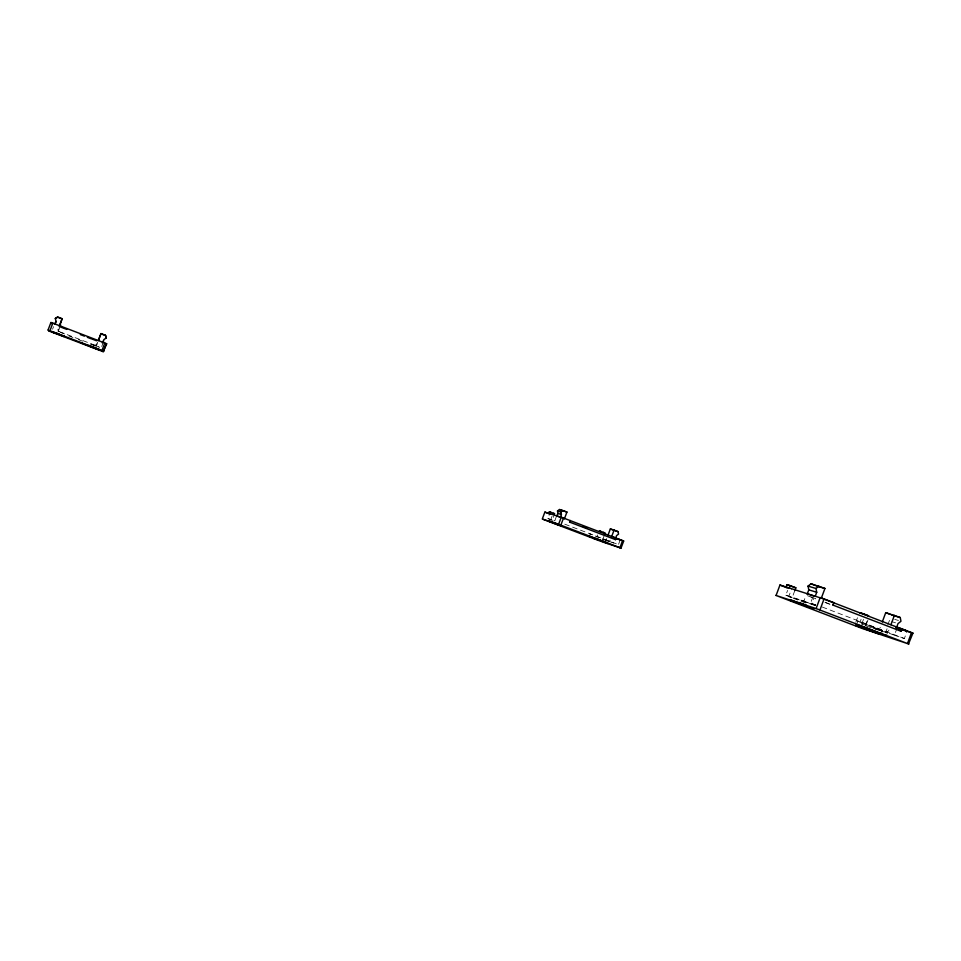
<?xml version="1.0" encoding="UTF-8"?>
<svg xmlns="http://www.w3.org/2000/svg" width="961" height="961" viewBox="0 0 961 961"><rect width="100%" height="100%" fill="white"/><g stroke="black" fill="none" stroke-linecap="round" stroke-linejoin="round"><path stroke-width="0.72" stroke-dasharray="4.8 3.6" d="M855.819 622.247L857.572 617.515M856.563 624.626L857.813 621.25L862.726 622.848L887.568 632.386L886.318 635.774M860.047 622.079L861.08 619.292M861.789 623.929L863.699 618.776M861.464 626.248L862.726 622.848M865.453 625.251L866.882 621.395M866.221 624.674L868.42 618.728M881.273 634.092L882.51 630.728L857.813 621.25M887.82 624.854L889.297 620.866L891.243 619.34M887.075 628.746L885.73 632.41L876.9 629.023A2.847 2.607 -73.6 0 0 880.324 627.293M888.949 630.092A2.871 2.631 -73.6 0 1 885.501 631.845L894.415 635.257L897.142 627.869M894.415 635.257L904.361 638.524L907.124 631.041M794.795 590.631L792.188 597.646L785.81 595.207L787.6 590.402M805.534 602.967L788.765 596.541L791.432 589.381M785.81 595.207L803.925 601.045L805.75 596.108M812.946 596.829L811.444 600.853A2.871 2.655 -73.7 0 0 812.934 604.493L815.589 605.358M815.709 605.082L811.817 603.58L813.667 598.595M620.253 539.758L618.44 544.635L615.605 543.698M552.587 520.309L547.878 518.556L549.668 513.787M552.07 516.165L550.737 519.733L552.239 520.213L554.677 513.715M556.167 517.15L554.797 520.79L547.878 518.556M596.817 537.307L597.694 534.941M602.751 539.481L604.529 534.748M52.555 329.227L53.552 326.656M58.068 331.857L60.002 326.812M95.992 346.32L97.614 342.14M101.734 346.513L103.211 342.681M894.727 619.352L898.475 620.506M891.784 621.647L895.532 622.812M811.817 603.58L815.685 604.829M788.765 596.541L792.188 597.646M591.532 534.496L589.429 533.811L606.223 540.214M604.421 539.71L608.385 540.923M861.909 623.773L881.91 631.137L875.195 628.938M876.9 629.023L887.568 632.386M605.322 540.322L609.166 541.584M865.789 625.863L884.3 631.942M564.756 524.153L617.058 544.106M59.378 331.653L94.442 345.023M609.334 541.379L614.187 543.241M94.358 345.167L99.872 347.269M602.451 539.037L606.223 540.478M60.615 332.458L64.471 333.923M90.778 343.966L99.692 347.365M68.904 335.99L72.964 337.539M78.382 339.605L82.454 341.155M90.682 344.218L98.49 347.197M810.976 596.889L815.168 598.499M824.934 602.259L831.926 604.937M807.48 595.7L815.781 598.883M825.463 602.607L830.989 604.733M822.256 607.028L904.361 638.524M803.925 601.045L812.934 604.493M800.885 600.084L815.889 605.826L789.918 596.541M96.977 344.038A2.03 1.994 19.2 0 1 94.875 345.299M58.837 331.461A2.054 2.006 18.9 0 1 58.321 329.275M59.126 331.533A2.066 2.018 18.9 0 1 58.165 329.022M97.073 343.882A2.042 2.006 19.2 0 1 94.959 345.143M610.223 540.238A1.886 1.79 -73.2 0 1 609.046 541.007M606.739 538.592A1.862 1.778 -73.2 0 1 605.334 539.794"/><path stroke-width="1.44" d="M593.357 537.8L607.568 543.013M607.544 543.494L597.514 539.181M548.611 520.754L562.569 526.352L549.872 521.234M80.388 342.609L100.064 350.176L88.616 345.816M912.914 633.131L901.874 628.854L900.998 631.245L833.031 605.118L833.92 602.703L820.201 597.514L816.105 608.553L775.887 595.4L862.305 628.506L908.878 644.062L816.165 608.577M882.282 621.971L885.73 612.65L900.253 617.539L900.974 621.274L898.018 623.593L896.529 627.629L897.142 627.869M890.943 624.71L894.427 615.292M907.496 643.486L911.521 632.566M908.529 643.954L912.902 633.155M776.092 595.46L779.96 585.033L823.661 598.919L907.124 631.041L898.571 628.314M790.074 585.609L786.951 584.648L785.978 587.255L789.101 588.228L790.074 585.609L795.84 587.832L794.795 590.631M806.663 593.646L807.288 593.886L808.79 589.85L808.045 586.102L811.024 583.795L824.946 588.456L821.415 597.934M807.288 593.886L815.216 596.349L816.73 592.264L815.973 588.48L808.045 586.102M819.961 609.959L824.058 598.907M833.031 605.118L833.92 602.703M615.472 539.638L616.061 538.076L613.514 537.175L615.472 539.638L569.585 522.099L570.161 520.538L569.585 522.099M615.184 538.328L623.689 541.031L621.01 548.13L619.941 547.686L622.596 540.587M549.356 511.793L548.707 513.522L550.076 513.943L550.725 512.213L549.356 511.793L554.677 513.715L553.296 513.294M556.611 515.949L558.029 513.462L557.5 511L559.506 509.51L566.942 512.057L564.335 519.012M557.032 516.105L560.419 517.162L561.416 514.507L560.9 512.021L557.5 511M563.843 518.195L544.875 512.093L542.28 519L558.581 524.334L561.272 517.174L623.641 540.995M619.941 547.686L560.852 525.162L563.53 518.003M600.877 531.385L599.364 530.904L604.769 532.875L604.529 534.748M607.76 535.854L610.331 528.982L614.067 530.124L618.043 531.637L618.56 534.1L616.566 535.601L615.569 538.232L620.253 539.758M611.484 537.031L614.067 530.124M63.931 336.098L52.038 331.881L58.633 333.863M54.537 324.073L56.098 321.454L55.306 318.487L57.564 316.926L62.141 318.68L59.306 326.704M59.438 325.743L62.141 318.68M63.75 336.566L63.774 335.821M88.556 346.008L88.784 345.359L98.971 349.227M98.454 340.194L101.013 333.575L105.554 335.317L106.034 338.152L105.554 335.317M98.322 340.602L101.013 333.575M102.346 342.981L103.055 341.155M103.211 342.681L103.8 339.701L106.178 337.972M101.95 350.513L104.821 343.005M48.182 330.043L49.948 330.704L52.843 323.148L106.647 343.738M815.973 588.48L819 586.15M560.9 512.021L562.918 510.519M62.261 318.98L57.708 317.238L55.306 318.487M779.96 585.033L786.747 587.724M566.942 512.057L559.506 509.51M816.922 586.078L824.946 588.456M618.043 531.637L610.331 528.982M891.508 614.884L900.253 617.539M558.029 513.462L561.416 514.507M808.79 589.85L816.73 592.264M795.84 587.832L786.951 584.648M51.029 322.476L52.843 323.148M603.244 532.394L604.769 532.875M895.784 627.713L912.554 633.059M798.879 603.172L790.05 600.277L813.859 608.914L798.879 603.172L798.819 602.403M103.163 351.702L49.095 331.101M558.581 524.334L560.852 525.162M590.703 536.706L588.612 536.01L607.556 543.133M593.333 538.28L597.502 539.662M879.832 634.176L855.566 625.359L879.832 634.176L879.735 633.395M621.01 548.13L601.634 541.632M901.874 628.854L897.19 627.221L900.998 631.245M600.673 541.271L543.433 519.469M66.777 329.395L60.002 326.812L60.651 324.854M80.316 334.572L84.376 336.122M87.343 337.323L91.547 338.933M92.508 339.233L96.568 340.783M546.016 512.561L548.803 513.63M583.231 526.712L587.411 528.31M553.704 522.484L557.512 523.937M49.948 330.704L103.776 351.233M52.038 331.881L63.594 336.29M548.587 521.222L558.677 525.078M814.592 596.108L815.216 596.349M788.488 588L789.101 588.228M100.905 333.791L105.41 335.509M800.177 602.931L806.988 605.538M877.069 632.374L865.032 627.761L865.128 628.542M791.335 600.036L803.456 604.673M856.804 625.106L868.696 629.659M811.024 583.795L815.745 585.621M885.73 612.65L890.354 614.439M545.608 512.405L544.911 512.129M48.963 331.052L48.05 330.007L50.945 322.464L51.786 323.701M55.017 324.265L56.098 321.454M870.029 630.176L870.113 630.933M804.801 605.19L804.862 605.959M106.046 344.434L103.247 351.726L106.707 343.762L106.046 344.434M863.134 613.731L859.735 612.662L868.792 615.905L863.134 613.731M861.464 626.248L856.563 624.626L886.318 635.774L861.464 626.248"/></g></svg>
